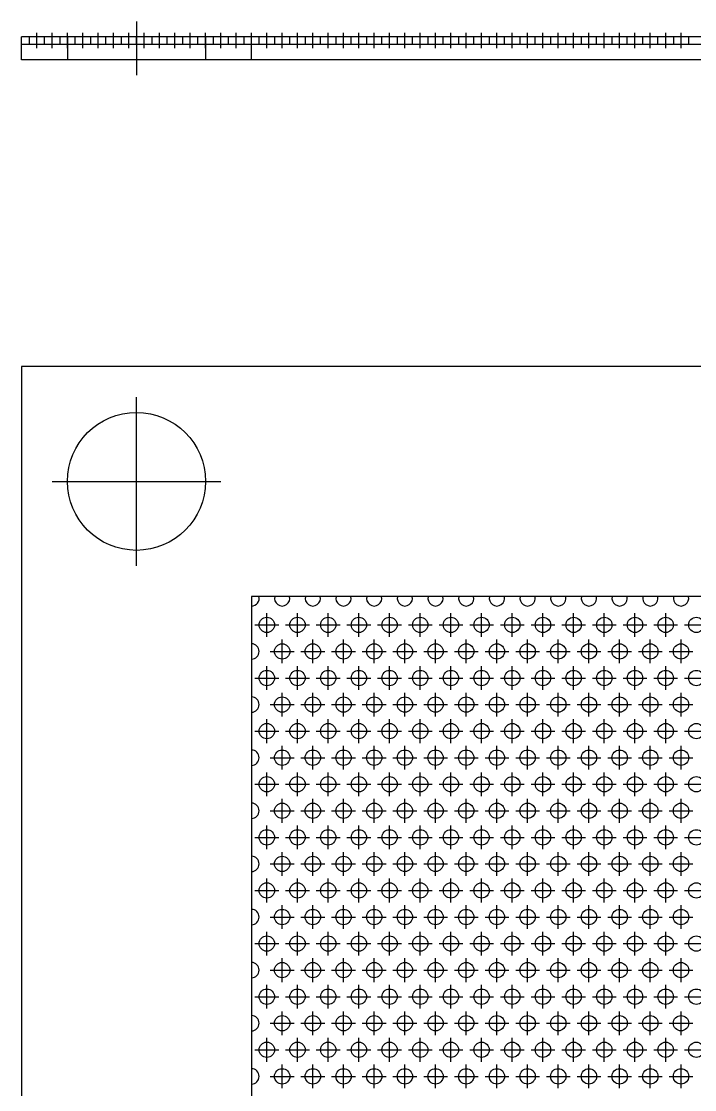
# Model space of a CAD drawing. Extents: x 0 to 172, y -8 to 133.
# Drawn here: x 0 to 43.9, y 62.8 to 132.5 of the extents above; entities that cross this region are included whole.
import ezdxf

# ---------------------------------------------------------------- set-up
doc = ezdxf.new("R2010")
doc.units = 0
doc.header["$LTSCALE"] = 0.5
doc.linetypes.add('CENTER', pattern=[50.8, 31.75, -6.35, 6.35, -6.35])
doc.linetypes.add('DASHED', pattern=[19.05, 12.7, -6.35])
for name, color, linetype in [('MSM_CENTER', 1, 'CENTER'), ('MSM_CONTINUOUS', 7, 'CONTINUOUS'), ('MSM_DASHED', 4, 'DASHED')]:
    doc.layers.add(name, color=color, linetype=linetype)

msp = doc.modelspace()

# ---------------------------------------------------------------- linework, layer by layer
at = {"layer": 'MSM_CENTER'}
for p, q in [((7.5, 132.5), (7.5, 129)), ((1, 130.75), (1, 131.75)), ((2, 130.75), (2, 131.75)), ((3, 130.75), (3, 131.75)), ((4, 130.75), (4, 131.75)), ((5, 130.75), (5, 131.75)), ((6, 130.75), (6, 131.75)), ((7, 130.75), (7, 131.75)), ((8, 130.75), (8, 131.75)), ((9, 130.75), (9, 131.75)), ((10, 130.75), (10, 131.75)), ((11, 130.75), (11, 131.75)), ((12, 130.75), (12, 131.75)), ((13, 130.75), (13, 131.75)), ((14, 130.75), (14, 131.75)), ((15, 130.75), (15, 131.75)), ((16, 130.75), (16, 131.75)), ((17, 130.75), (17, 131.75)), ((18, 130.75), (18, 131.75)), ((19, 130.75), (19, 131.75)), ((20, 130.75), (20, 131.75)), ((21, 130.75), (21, 131.75)), ((22, 130.75), (22, 131.75)), ((23, 130.75), (23, 131.75)), ((24, 130.75), (24, 131.75)), ((25, 130.75), (25, 131.75)), ((26, 130.75), (26, 131.75)), ((27, 130.75), (27, 131.75)), ((28, 130.75), (28, 131.75)), ((29, 130.75), (29, 131.75)), ((30, 130.75), (30, 131.75)), ((31, 130.75), (31, 131.75)), ((32, 130.75), (32, 131.75)), ((33, 130.75), (33, 131.75)), ((34, 130.75), (34, 131.75)), ((35, 130.75), (35, 131.75)), ((36, 130.75), (36, 131.75)), ((37, 130.75), (37, 131.75)), ((38, 130.75), (38, 131.75)), ((39, 130.75), (39, 131.75)), ((40, 130.75), (40, 131.75)), ((41, 130.75), (41, 131.75)), ((42, 130.75), (42, 131.75)), ((43, 130.75), (43, 131.75)), ((7.5, 97), (7.5, 108)), ((2, 102.5), (13, 102.5)), ((16, 92.363), (16, 93.913)), ((18, 92.363), (18, 93.913)), ((20, 92.363), (20, 93.913)), ((22, 92.363), (22, 93.913)), ((24, 92.363), (24, 93.913)), ((26, 92.363), (26, 93.913)), ((28, 92.363), (28, 93.913)), ((30, 92.363), (30, 93.913)), ((32, 92.363), (32, 93.913)), ((34, 92.363), (34, 93.913)), ((36, 92.363), (36, 93.913)), ((38, 92.363), (38, 93.913)), ((40, 92.363), (40, 93.913)), ((42, 92.363), (42, 93.913)), ((15.225, 93.138), (16.775, 93.138)), ((17.225, 93.138), (18.775, 93.138)), ((19.225, 93.138), (20.775, 93.138)), ((21.225, 93.138), (22.775, 93.138)), ((23.225, 93.138), (24.775, 93.138)), ((25.225, 93.138), (26.775, 93.138)), ((27.225, 93.138), (28.775, 93.138)), ((29.225, 93.138), (30.775, 93.138)), ((31.225, 93.138), (32.775, 93.138)), ((33.225, 93.138), (34.775, 93.138)), ((35.225, 93.138), (36.775, 93.138)), ((37.225, 93.138), (38.775, 93.138)), ((39.225, 93.138), (40.775, 93.138)), ((41.225, 93.138), (42.775, 93.138)), ((43.225, 93.138), (44.775, 93.138)), ((17, 90.631), (17, 92.181)), ((19, 90.631), (19, 92.181)), ((21, 90.631), (21, 92.181)), ((23, 90.631), (23, 92.181)), ((25, 90.631), (25, 92.181)), ((27, 90.631), (27, 92.181)), ((29, 90.631), (29, 92.181)), ((31, 90.631), (31, 92.181)), ((33, 90.631), (33, 92.181)), ((35, 90.631), (35, 92.181)), ((37, 90.631), (37, 92.181)), ((39, 90.631), (39, 92.181)), ((41, 90.631), (41, 92.181)), ((43, 90.631), (43, 92.181)), ((16.225, 91.406), (17.775, 91.406)), ((18.225, 91.406), (19.775, 91.406)), ((20.225, 91.406), (21.775, 91.406)), ((22.225, 91.406), (23.775, 91.406)), ((24.225, 91.406), (25.775, 91.406)), ((26.225, 91.406), (27.775, 91.406)), ((28.225, 91.406), (29.775, 91.406)), ((30.225, 91.406), (31.775, 91.406)), ((32.225, 91.406), (33.775, 91.406)), ((34.225, 91.406), (35.775, 91.406)), ((36.225, 91.406), (37.775, 91.406)), ((38.225, 91.406), (39.775, 91.406)), ((40.225, 91.406), (41.775, 91.406)), ((42.225, 91.406), (43.775, 91.406)), ((16, 88.899), (16, 90.449)), ((18, 88.899), (18, 90.449)), ((20, 88.899), (20, 90.449)), ((22, 88.899), (22, 90.449)), ((24, 88.899), (24, 90.449)), ((26, 88.899), (26, 90.449)), ((28, 88.899), (28, 90.449)), ((30, 88.899), (30, 90.449)), ((32, 88.899), (32, 90.449)), ((34, 88.899), (34, 90.449)), ((36, 88.899), (36, 90.449)), ((38, 88.899), (38, 90.449)), ((40, 88.899), (40, 90.449)), ((42, 88.899), (42, 90.449)), ((15.225, 89.674), (16.775, 89.674)), ((17.225, 89.674), (18.775, 89.674)), ((19.225, 89.674), (20.775, 89.674)), ((21.225, 89.674), (22.775, 89.674)), ((23.225, 89.674), (24.775, 89.674)), ((25.225, 89.674), (26.775, 89.674)), ((27.225, 89.674), (28.775, 89.674)), ((29.225, 89.674), (30.775, 89.674)), ((31.225, 89.674), (32.775, 89.674)), ((33.225, 89.674), (34.775, 89.674)), ((35.225, 89.674), (36.775, 89.674)), ((37.225, 89.674), (38.775, 89.674)), ((39.225, 89.674), (40.775, 89.674)), ((41.225, 89.674), (42.775, 89.674)), ((43.225, 89.674), (44.775, 89.674)), ((17, 87.167), (17, 88.717)), ((19, 87.167), (19, 88.717)), ((21, 87.167), (21, 88.717)), ((23, 87.167), (23, 88.717)), ((25, 87.167), (25, 88.717)), ((27, 87.167), (27, 88.717)), ((29, 87.167), (29, 88.717)), ((31, 87.167), (31, 88.717)), ((33, 87.167), (33, 88.717)), ((35, 87.167), (35, 88.717)), ((37, 87.167), (37, 88.717)), ((39, 87.167), (39, 88.717)), ((41, 87.167), (41, 88.717)), ((43, 87.167), (43, 88.717)), ((16.225, 87.942), (17.775, 87.942)), ((18.225, 87.942), (19.775, 87.942)), ((20.225, 87.942), (21.775, 87.942)), ((22.225, 87.942), (23.775, 87.942)), ((24.225, 87.942), (25.775, 87.942)), ((26.225, 87.942), (27.775, 87.942)), ((28.225, 87.942), (29.775, 87.942)), ((30.225, 87.942), (31.775, 87.942)), ((32.225, 87.942), (33.775, 87.942)), ((34.225, 87.942), (35.775, 87.942)), ((36.225, 87.942), (37.775, 87.942)), ((38.225, 87.942), (39.775, 87.942)), ((40.225, 87.942), (41.775, 87.942)), ((42.225, 87.942), (43.775, 87.942)), ((16, 85.435), (16, 86.985)), ((18, 85.435), (18, 86.985)), ((20, 85.435), (20, 86.985)), ((22, 85.435), (22, 86.985)), ((24, 85.435), (24, 86.985)), ((26, 85.435), (26, 86.985)), ((28, 85.435), (28, 86.985)), ((30, 85.435), (30, 86.985)), ((32, 85.435), (32, 86.985)), ((34, 85.435), (34, 86.985)), ((36, 85.435), (36, 86.985)), ((38, 85.435), (38, 86.985)), ((40, 85.435), (40, 86.985)), ((42, 85.435), (42, 86.985)), ((15.225, 86.21), (16.775, 86.21)), ((17.225, 86.21), (18.775, 86.21)), ((19.225, 86.21), (20.775, 86.21)), ((21.225, 86.21), (22.775, 86.21)), ((23.225, 86.21), (24.775, 86.21)), ((25.225, 86.21), (26.775, 86.21)), ((27.225, 86.21), (28.775, 86.21)), ((29.225, 86.21), (30.775, 86.21)), ((31.225, 86.21), (32.775, 86.21)), ((33.225, 86.21), (34.775, 86.21)), ((35.225, 86.21), (36.775, 86.21)), ((37.225, 86.21), (38.775, 86.21)), ((39.225, 86.21), (40.775, 86.21)), ((41.225, 86.21), (42.775, 86.21)), ((43.225, 86.21), (44.775, 86.21)), ((17, 83.703), (17, 85.253)), ((19, 83.703), (19, 85.253)), ((21, 83.703), (21, 85.253)), ((23, 83.703), (23, 85.253)), ((25, 83.703), (25, 85.253)), ((27, 83.703), (27, 85.253)), ((29, 83.703), (29, 85.253)), ((31, 83.703), (31, 85.253)), ((33, 83.703), (33, 85.253)), ((35, 83.703), (35, 85.253)), ((37, 83.703), (37, 85.253)), ((39, 83.703), (39, 85.253)), ((41, 83.703), (41, 85.253)), ((43, 83.703), (43, 85.253)), ((16.225, 84.478), (17.775, 84.478)), ((18.225, 84.478), (19.775, 84.478)), ((20.225, 84.478), (21.775, 84.478)), ((22.225, 84.478), (23.775, 84.478)), ((24.225, 84.478), (25.775, 84.478)), ((26.225, 84.478), (27.775, 84.478)), ((28.225, 84.478), (29.775, 84.478)), ((30.225, 84.478), (31.775, 84.478)), ((32.225, 84.478), (33.775, 84.478)), ((34.225, 84.478), (35.775, 84.478)), ((36.225, 84.478), (37.775, 84.478)), ((38.225, 84.478), (39.775, 84.478)), ((40.225, 84.478), (41.775, 84.478)), ((42.225, 84.478), (43.775, 84.478)), ((16, 81.971), (16, 83.521)), ((18, 81.971), (18, 83.521)), ((20, 81.971), (20, 83.521)), ((22, 81.971), (22, 83.521)), ((24, 81.971), (24, 83.521)), ((26, 81.971), (26, 83.521)), ((28, 81.971), (28, 83.521)), ((30, 81.971), (30, 83.521)), ((32, 81.971), (32, 83.521)), ((34, 81.971), (34, 83.521)), ((36, 81.971), (36, 83.521)), ((38, 81.971), (38, 83.521)), ((40, 81.971), (40, 83.521)), ((42, 81.971), (42, 83.521)), ((15.225, 82.746), (16.775, 82.746)), ((17.225, 82.746), (18.775, 82.746)), ((19.225, 82.746), (20.775, 82.746)), ((21.225, 82.746), (22.775, 82.746)), ((23.225, 82.746), (24.775, 82.746)), ((25.225, 82.746), (26.775, 82.746)), ((27.225, 82.746), (28.775, 82.746)), ((29.225, 82.746), (30.775, 82.746)), ((31.225, 82.746), (32.775, 82.746)), ((33.225, 82.746), (34.775, 82.746)), ((35.225, 82.746), (36.775, 82.746)), ((37.225, 82.746), (38.775, 82.746)), ((39.225, 82.746), (40.775, 82.746)), ((41.225, 82.746), (42.775, 82.746)), ((43.225, 82.746), (44.775, 82.746)), ((17, 80.239), (17, 81.789)), ((19, 80.239), (19, 81.789)), ((21, 80.239), (21, 81.789)), ((23, 80.239), (23, 81.789)), ((25, 80.239), (25, 81.789)), ((27, 80.239), (27, 81.789)), ((29, 80.239), (29, 81.789)), ((31, 80.239), (31, 81.789)), ((33, 80.239), (33, 81.789)), ((35, 80.239), (35, 81.789)), ((37, 80.239), (37, 81.789)), ((39, 80.239), (39, 81.789)), ((41, 80.239), (41, 81.789)), ((43, 80.239), (43, 81.789)), ((16.225, 81.014), (17.775, 81.014)), ((18.225, 81.014), (19.775, 81.014)), ((20.225, 81.014), (21.775, 81.014)), ((22.225, 81.014), (23.775, 81.014)), ((24.225, 81.014), (25.775, 81.014)), ((26.225, 81.014), (27.775, 81.014)), ((28.225, 81.014), (29.775, 81.014)), ((30.225, 81.014), (31.775, 81.014)), ((32.225, 81.014), (33.775, 81.014)), ((34.225, 81.014), (35.775, 81.014)), ((36.225, 81.014), (37.775, 81.014)), ((38.225, 81.014), (39.775, 81.014)), ((40.225, 81.014), (41.775, 81.014)), ((42.225, 81.014), (43.775, 81.014)), ((16, 78.507), (16, 80.057)), ((18, 78.507), (18, 80.057)), ((20, 78.507), (20, 80.057)), ((22, 78.507), (22, 80.057)), ((24, 78.507), (24, 80.057)), ((26, 78.507), (26, 80.057)), ((28, 78.507), (28, 80.057)), ((30, 78.507), (30, 80.057)), ((32, 78.507), (32, 80.057)), ((34, 78.507), (34, 80.057)), ((36, 78.507), (36, 80.057)), ((38, 78.507), (38, 80.057)), ((40, 78.507), (40, 80.057)), ((42, 78.507), (42, 80.057)), ((15.225, 79.282), (16.775, 79.282)), ((17.225, 79.282), (18.775, 79.282)), ((19.225, 79.282), (20.775, 79.282)), ((21.225, 79.282), (22.775, 79.282)), ((23.225, 79.282), (24.775, 79.282)), ((25.225, 79.282), (26.775, 79.282)), ((27.225, 79.282), (28.775, 79.282)), ((29.225, 79.282), (30.775, 79.282)), ((31.225, 79.282), (32.775, 79.282)), ((33.225, 79.282), (34.775, 79.282)), ((35.225, 79.282), (36.775, 79.282)), ((37.225, 79.282), (38.775, 79.282)), ((39.225, 79.282), (40.775, 79.282)), ((41.225, 79.282), (42.775, 79.282)), ((43.225, 79.282), (44.775, 79.282)), ((17, 76.775), (17, 78.325)), ((19, 76.775), (19, 78.325)), ((21, 76.775), (21, 78.325)), ((23, 76.775), (23, 78.325)), ((25, 76.775), (25, 78.325)), ((27, 76.775), (27, 78.325)), ((29, 76.775), (29, 78.325)), ((31, 76.775), (31, 78.325)), ((33, 76.775), (33, 78.325)), ((35, 76.775), (35, 78.325)), ((37, 76.775), (37, 78.325)), ((39, 76.775), (39, 78.325)), ((41, 76.775), (41, 78.325)), ((43, 76.775), (43, 78.325)), ((16.225, 77.55), (17.775, 77.55)), ((18.225, 77.55), (19.775, 77.55)), ((20.225, 77.55), (21.775, 77.55)), ((22.225, 77.55), (23.775, 77.55)), ((24.225, 77.55), (25.775, 77.55)), ((26.225, 77.55), (27.775, 77.55)), ((28.225, 77.55), (29.775, 77.55)), ((30.225, 77.55), (31.775, 77.55)), ((32.225, 77.55), (33.775, 77.55)), ((34.225, 77.55), (35.775, 77.55)), ((36.225, 77.55), (37.775, 77.55)), ((38.225, 77.55), (39.775, 77.55)), ((40.225, 77.55), (41.775, 77.55)), ((42.225, 77.55), (43.775, 77.55)), ((16, 75.043), (16, 76.593)), ((18, 75.043), (18, 76.593)), ((20, 75.043), (20, 76.593)), ((22, 75.043), (22, 76.593)), ((24, 75.043), (24, 76.593)), ((26, 75.043), (26, 76.593)), ((28, 75.043), (28, 76.593)), ((30, 75.043), (30, 76.593)), ((32, 75.043), (32, 76.593)), ((34, 75.043), (34, 76.593)), ((36, 75.043), (36, 76.593)), ((38, 75.043), (38, 76.593)), ((40, 75.043), (40, 76.593)), ((42, 75.043), (42, 76.593)), ((15.225, 75.818), (16.775, 75.818)), ((17.225, 75.818), (18.775, 75.818)), ((19.225, 75.818), (20.775, 75.818)), ((21.225, 75.818), (22.775, 75.818)), ((23.225, 75.818), (24.775, 75.818)), ((25.225, 75.818), (26.775, 75.818)), ((27.225, 75.818), (28.775, 75.818)), ((29.225, 75.818), (30.775, 75.818)), ((31.225, 75.818), (32.775, 75.818)), ((33.225, 75.818), (34.775, 75.818)), ((35.225, 75.818), (36.775, 75.818)), ((37.225, 75.818), (38.775, 75.818)), ((39.225, 75.818), (40.775, 75.818)), ((41.225, 75.818), (42.775, 75.818)), ((43.225, 75.818), (44.775, 75.818)), ((17, 73.311), (17, 74.861)), ((19, 73.311), (19, 74.861)), ((21, 73.311), (21, 74.861)), ((23, 73.311), (23, 74.861)), ((25, 73.311), (25, 74.861)), ((27, 73.311), (27, 74.861)), ((29, 73.311), (29, 74.861)), ((31, 73.311), (31, 74.861)), ((33, 73.311), (33, 74.861)), ((35, 73.311), (35, 74.861)), ((37, 73.311), (37, 74.861)), ((39, 73.311), (39, 74.861)), ((41, 73.311), (41, 74.861)), ((43, 73.311), (43, 74.861)), ((16.225, 74.086), (17.775, 74.086)), ((18.225, 74.086), (19.775, 74.086)), ((20.225, 74.086), (21.775, 74.086)), ((22.225, 74.086), (23.775, 74.086)), ((24.225, 74.086), (25.775, 74.086)), ((26.225, 74.086), (27.775, 74.086)), ((28.225, 74.086), (29.775, 74.086)), ((30.225, 74.086), (31.775, 74.086)), ((32.225, 74.086), (33.775, 74.086)), ((34.225, 74.086), (35.775, 74.086)), ((36.225, 74.086), (37.775, 74.086)), ((38.225, 74.086), (39.775, 74.086)), ((40.225, 74.086), (41.775, 74.086)), ((42.225, 74.086), (43.775, 74.086)), ((16, 71.579), (16, 73.129)), ((18, 71.579), (18, 73.129)), ((20, 71.579), (20, 73.129)), ((22, 71.579), (22, 73.129)), ((24, 71.579), (24, 73.129)), ((26, 71.579), (26, 73.129)), ((28, 71.579), (28, 73.129)), ((30, 71.579), (30, 73.129)), ((32, 71.579), (32, 73.129)), ((34, 71.579), (34, 73.129)), ((36, 71.579), (36, 73.129)), ((38, 71.579), (38, 73.129)), ((40, 71.579), (40, 73.129)), ((42, 71.579), (42, 73.129)), ((15.225, 72.354), (16.775, 72.354)), ((17.225, 72.354), (18.775, 72.354)), ((19.225, 72.354), (20.775, 72.354)), ((21.225, 72.354), (22.775, 72.354)), ((23.225, 72.354), (24.775, 72.354)), ((25.225, 72.354), (26.775, 72.354)), ((27.225, 72.354), (28.775, 72.354)), ((29.225, 72.354), (30.775, 72.354)), ((31.225, 72.354), (32.775, 72.354)), ((33.225, 72.354), (34.775, 72.354)), ((35.225, 72.354), (36.775, 72.354)), ((37.225, 72.354), (38.775, 72.354)), ((39.225, 72.354), (40.775, 72.354)), ((41.225, 72.354), (42.775, 72.354)), ((43.225, 72.354), (44.775, 72.354)), ((17, 69.847), (17, 71.397)), ((19, 69.847), (19, 71.397)), ((21, 69.847), (21, 71.397)), ((23, 69.847), (23, 71.397)), ((25, 69.847), (25, 71.397)), ((27, 69.847), (27, 71.397)), ((29, 69.847), (29, 71.397)), ((31, 69.847), (31, 71.397)), ((33, 69.847), (33, 71.397)), ((35, 69.847), (35, 71.397)), ((37, 69.847), (37, 71.397)), ((39, 69.847), (39, 71.397)), ((41, 69.847), (41, 71.397)), ((43, 69.847), (43, 71.397)), ((16.225, 70.622), (17.775, 70.622)), ((18.225, 70.622), (19.775, 70.622)), ((20.225, 70.622), (21.775, 70.622)), ((22.225, 70.622), (23.775, 70.622)), ((24.225, 70.622), (25.775, 70.622)), ((26.225, 70.622), (27.775, 70.622)), ((28.225, 70.622), (29.775, 70.622)), ((30.225, 70.622), (31.775, 70.622)), ((32.225, 70.622), (33.775, 70.622)), ((34.225, 70.622), (35.775, 70.622)), ((36.225, 70.622), (37.775, 70.622)), ((38.225, 70.622), (39.775, 70.622)), ((40.225, 70.622), (41.775, 70.622)), ((42.225, 70.622), (43.775, 70.622)), ((16, 68.115), (16, 69.665)), ((18, 68.115), (18, 69.665)), ((20, 68.115), (20, 69.665)), ((22, 68.115), (22, 69.665)), ((24, 68.115), (24, 69.665)), ((26, 68.115), (26, 69.665)), ((28, 68.115), (28, 69.665)), ((30, 68.115), (30, 69.665)), ((32, 68.115), (32, 69.665)), ((34, 68.115), (34, 69.665)), ((36, 68.115), (36, 69.665)), ((38, 68.115), (38, 69.665)), ((40, 68.115), (40, 69.665)), ((42, 68.115), (42, 69.665)), ((15.225, 68.89), (16.775, 68.89)), ((17.225, 68.89), (18.775, 68.89)), ((19.225, 68.89), (20.775, 68.89)), ((21.225, 68.89), (22.775, 68.89)), ((23.225, 68.89), (24.775, 68.89)), ((25.225, 68.89), (26.775, 68.89)), ((27.225, 68.89), (28.775, 68.89)), ((29.225, 68.89), (30.775, 68.89)), ((31.225, 68.89), (32.775, 68.89)), ((33.225, 68.89), (34.775, 68.89)), ((35.225, 68.89), (36.775, 68.89)), ((37.225, 68.89), (38.775, 68.89)), ((39.225, 68.89), (40.775, 68.89)), ((41.225, 68.89), (42.775, 68.89)), ((43.225, 68.89), (44.775, 68.89)), ((17, 66.383), (17, 67.933)), ((19, 66.383), (19, 67.933)), ((21, 66.383), (21, 67.933)), ((23, 66.383), (23, 67.933)), ((25, 66.383), (25, 67.933)), ((27, 66.383), (27, 67.933)), ((29, 66.383), (29, 67.933)), ((31, 66.383), (31, 67.933)), ((33, 66.383), (33, 67.933)), ((35, 66.383), (35, 67.933)), ((37, 66.383), (37, 67.933)), ((39, 66.383), (39, 67.933)), ((41, 66.383), (41, 67.933)), ((43, 66.383), (43, 67.933)), ((16.225, 67.158), (17.775, 67.158)), ((18.225, 67.158), (19.775, 67.158)), ((20.225, 67.158), (21.775, 67.158)), ((22.225, 67.158), (23.775, 67.158)), ((24.225, 67.158), (25.775, 67.158)), ((26.225, 67.158), (27.775, 67.158)), ((28.225, 67.158), (29.775, 67.158)), ((30.225, 67.158), (31.775, 67.158)), ((32.225, 67.158), (33.775, 67.158)), ((34.225, 67.158), (35.775, 67.158)), ((36.225, 67.158), (37.775, 67.158)), ((38.225, 67.158), (39.775, 67.158)), ((40.225, 67.158), (41.775, 67.158)), ((42.225, 67.158), (43.775, 67.158)), ((16, 64.651), (16, 66.201)), ((18, 64.651), (18, 66.201)), ((20, 64.651), (20, 66.201)), ((22, 64.651), (22, 66.201)), ((24, 64.651), (24, 66.201)), ((26, 64.651), (26, 66.201)), ((28, 64.651), (28, 66.201)), ((30, 64.651), (30, 66.201)), ((32, 64.651), (32, 66.201)), ((34, 64.651), (34, 66.201)), ((36, 64.651), (36, 66.201)), ((38, 64.651), (38, 66.201)), ((40, 64.651), (40, 66.201)), ((42, 64.651), (42, 66.201)), ((15.225, 65.426), (16.775, 65.426)), ((17.225, 65.426), (18.775, 65.426)), ((19.225, 65.426), (20.775, 65.426)), ((21.225, 65.426), (22.775, 65.426)), ((23.225, 65.426), (24.775, 65.426)), ((25.225, 65.426), (26.775, 65.426)), ((27.225, 65.426), (28.775, 65.426)), ((29.225, 65.426), (30.775, 65.426)), ((31.225, 65.426), (32.775, 65.426)), ((33.225, 65.426), (34.775, 65.426)), ((35.225, 65.426), (36.775, 65.426)), ((37.225, 65.426), (38.775, 65.426)), ((39.225, 65.426), (40.775, 65.426)), ((41.225, 65.426), (42.775, 65.426)), ((43.225, 65.426), (44.775, 65.426)), ((17, 62.919), (17, 64.469)), ((19, 62.919), (19, 64.469)), ((21, 62.919), (21, 64.469)), ((23, 62.919), (23, 64.469)), ((25, 62.919), (25, 64.469)), ((27, 62.919), (27, 64.469)), ((29, 62.919), (29, 64.469)), ((31, 62.919), (31, 64.469)), ((33, 62.919), (33, 64.469)), ((35, 62.919), (35, 64.469)), ((37, 62.919), (37, 64.469)), ((39, 62.919), (39, 64.469)), ((41, 62.919), (41, 64.469)), ((43, 62.919), (43, 64.469)), ((16.225, 63.694), (17.775, 63.694)), ((18.225, 63.694), (19.775, 63.694)), ((20.225, 63.694), (21.775, 63.694)), ((22.225, 63.694), (23.775, 63.694)), ((24.225, 63.694), (25.775, 63.694)), ((26.225, 63.694), (27.775, 63.694)), ((28.225, 63.694), (29.775, 63.694)), ((30.225, 63.694), (31.775, 63.694)), ((32.225, 63.694), (33.775, 63.694)), ((34.225, 63.694), (35.775, 63.694)), ((36.225, 63.694), (37.775, 63.694)), ((38.225, 63.694), (39.775, 63.694)), ((40.225, 63.694), (41.775, 63.694)), ((42.225, 63.694), (43.775, 63.694))]:
    msp.add_line(p, q, dxfattribs=at)
at = {"layer": 'MSM_CONTINUOUS'}
for p, q in [((150, 131.5), (0, 131.5)), ((0, 130), (0, 131.5)), ((150, 131), (0, 131)), ((150, 130), (0, 130)), ((0, 110), (0, 10)), ((150, 110), (0, 110)), ((135, 95), (15, 95)), ((15, 95), (15, 25))]:
    msp.add_line(p, q, dxfattribs=at)
for centre, radius in [((7.5, 102.5), 4.5), ((16, 93.138), 0.5), ((18, 93.138), 0.5), ((20, 93.138), 0.5), ((22, 93.138), 0.5), ((24, 93.138), 0.5), ((26, 93.138), 0.5), ((28, 93.138), 0.5), ((30, 93.138), 0.5), ((32, 93.138), 0.5), ((34, 93.138), 0.5), ((36, 93.138), 0.5), ((38, 93.138), 0.5), ((40, 93.138), 0.5), ((42, 93.138), 0.5), ((44, 93.138), 0.5), ((17, 91.406), 0.5), ((19, 91.406), 0.5), ((21, 91.406), 0.5), ((23, 91.406), 0.5), ((25, 91.406), 0.5), ((27, 91.406), 0.5), ((29, 91.406), 0.5), ((31, 91.406), 0.5), ((33, 91.406), 0.5), ((35, 91.406), 0.5), ((37, 91.406), 0.5), ((39, 91.406), 0.5), ((41, 91.406), 0.5), ((43, 91.406), 0.5), ((16, 89.674), 0.5), ((18, 89.674), 0.5), ((20, 89.674), 0.5), ((22, 89.674), 0.5), ((24, 89.674), 0.5), ((26, 89.674), 0.5), ((28, 89.674), 0.5), ((30, 89.674), 0.5), ((32, 89.674), 0.5), ((34, 89.674), 0.5), ((36, 89.674), 0.5), ((38, 89.674), 0.5), ((40, 89.674), 0.5), ((42, 89.674), 0.5), ((44, 89.674), 0.5), ((17, 87.942), 0.5), ((19, 87.942), 0.5), ((21, 87.942), 0.5), ((23, 87.942), 0.5), ((25, 87.942), 0.5), ((27, 87.942), 0.5), ((29, 87.942), 0.5), ((31, 87.942), 0.5), ((33, 87.942), 0.5), ((35, 87.942), 0.5), ((37, 87.942), 0.5), ((39, 87.942), 0.5), ((41, 87.942), 0.5), ((43, 87.942), 0.5), ((16, 86.21), 0.5), ((18, 86.21), 0.5), ((20, 86.21), 0.5), ((22, 86.21), 0.5), ((24, 86.21), 0.5), ((26, 86.21), 0.5), ((28, 86.21), 0.5), ((30, 86.21), 0.5), ((32, 86.21), 0.5), ((34, 86.21), 0.5), ((36, 86.21), 0.5), ((38, 86.21), 0.5), ((40, 86.21), 0.5), ((42, 86.21), 0.5), ((44, 86.21), 0.5), ((17, 84.478), 0.5), ((19, 84.478), 0.5), ((21, 84.478), 0.5), ((23, 84.478), 0.5), ((25, 84.478), 0.5), ((27, 84.478), 0.5), ((29, 84.478), 0.5), ((31, 84.478), 0.5), ((33, 84.478), 0.5), ((35, 84.478), 0.5), ((37, 84.478), 0.5), ((39, 84.478), 0.5), ((41, 84.478), 0.5), ((43, 84.478), 0.5), ((16, 82.746), 0.5), ((18, 82.746), 0.5), ((20, 82.746), 0.5), ((22, 82.746), 0.5), ((24, 82.746), 0.5), ((26, 82.746), 0.5), ((28, 82.746), 0.5), ((30, 82.746), 0.5), ((32, 82.746), 0.5), ((34, 82.746), 0.5), ((36, 82.746), 0.5), ((38, 82.746), 0.5), ((40, 82.746), 0.5), ((42, 82.746), 0.5), ((44, 82.746), 0.5), ((17, 81.014), 0.5), ((19, 81.014), 0.5), ((21, 81.014), 0.5), ((23, 81.014), 0.5), ((25, 81.014), 0.5), ((27, 81.014), 0.5), ((29, 81.014), 0.5), ((31, 81.014), 0.5), ((33, 81.014), 0.5), ((35, 81.014), 0.5), ((37, 81.014), 0.5), ((39, 81.014), 0.5), ((41, 81.014), 0.5), ((43, 81.014), 0.5), ((16, 79.282), 0.5), ((18, 79.282), 0.5), ((20, 79.282), 0.5), ((22, 79.282), 0.5), ((24, 79.282), 0.5), ((26, 79.282), 0.5), ((28, 79.282), 0.5), ((30, 79.282), 0.5), ((32, 79.282), 0.5), ((34, 79.282), 0.5), ((36, 79.282), 0.5), ((38, 79.282), 0.5), ((40, 79.282), 0.5), ((42, 79.282), 0.5), ((44, 79.282), 0.5), ((17, 77.55), 0.5), ((19, 77.55), 0.5), ((21, 77.55), 0.5), ((23, 77.55), 0.5), ((25, 77.55), 0.5), ((27, 77.55), 0.5), ((29, 77.55), 0.5), ((31, 77.55), 0.5), ((33, 77.55), 0.5), ((35, 77.55), 0.5), ((37, 77.55), 0.5), ((39, 77.55), 0.5), ((41, 77.55), 0.5), ((43, 77.55), 0.5), ((16, 75.818), 0.5), ((18, 75.818), 0.5), ((20, 75.818), 0.5), ((22, 75.818), 0.5), ((24, 75.818), 0.5), ((26, 75.818), 0.5), ((28, 75.818), 0.5), ((30, 75.818), 0.5), ((32, 75.818), 0.5), ((34, 75.818), 0.5), ((36, 75.818), 0.5), ((38, 75.818), 0.5), ((40, 75.818), 0.5), ((42, 75.818), 0.5), ((44, 75.818), 0.5), ((17, 74.086), 0.5), ((19, 74.086), 0.5), ((21, 74.086), 0.5), ((23, 74.086), 0.5), ((25, 74.086), 0.5), ((27, 74.086), 0.5), ((29, 74.086), 0.5), ((31, 74.086), 0.5), ((33, 74.086), 0.5), ((35, 74.086), 0.5), ((37, 74.086), 0.5), ((39, 74.086), 0.5), ((41, 74.086), 0.5), ((43, 74.086), 0.5), ((16, 72.354), 0.5), ((18, 72.354), 0.5), ((20, 72.354), 0.5), ((22, 72.354), 0.5), ((24, 72.354), 0.5), ((26, 72.354), 0.5), ((28, 72.354), 0.5), ((30, 72.354), 0.5), ((32, 72.354), 0.5), ((34, 72.354), 0.5), ((36, 72.354), 0.5), ((38, 72.354), 0.5), ((40, 72.354), 0.5), ((42, 72.354), 0.5), ((44, 72.354), 0.5), ((17, 70.622), 0.5), ((19, 70.622), 0.5), ((21, 70.622), 0.5), ((23, 70.622), 0.5), ((25, 70.622), 0.5), ((27, 70.622), 0.5), ((29, 70.622), 0.5), ((31, 70.622), 0.5), ((33, 70.622), 0.5), ((35, 70.622), 0.5), ((37, 70.622), 0.5), ((39, 70.622), 0.5), ((41, 70.622), 0.5), ((43, 70.622), 0.5), ((16, 68.89), 0.5), ((18, 68.89), 0.5), ((20, 68.89), 0.5), ((22, 68.89), 0.5), ((24, 68.89), 0.5), ((26, 68.89), 0.5), ((28, 68.89), 0.5), ((30, 68.89), 0.5), ((32, 68.89), 0.5), ((34, 68.89), 0.5), ((36, 68.89), 0.5), ((38, 68.89), 0.5), ((40, 68.89), 0.5), ((42, 68.89), 0.5), ((44, 68.89), 0.5), ((17, 67.158), 0.5), ((19, 67.158), 0.5), ((21, 67.158), 0.5), ((23, 67.158), 0.5), ((25, 67.158), 0.5), ((27, 67.158), 0.5), ((29, 67.158), 0.5), ((31, 67.158), 0.5), ((33, 67.158), 0.5), ((35, 67.158), 0.5), ((37, 67.158), 0.5), ((39, 67.158), 0.5), ((41, 67.158), 0.5), ((43, 67.158), 0.5), ((16, 65.426), 0.5), ((18, 65.426), 0.5), ((20, 65.426), 0.5), ((22, 65.426), 0.5), ((24, 65.426), 0.5), ((26, 65.426), 0.5), ((28, 65.426), 0.5), ((30, 65.426), 0.5), ((32, 65.426), 0.5), ((34, 65.426), 0.5), ((36, 65.426), 0.5), ((38, 65.426), 0.5), ((40, 65.426), 0.5), ((42, 65.426), 0.5), ((44, 65.426), 0.5), ((17, 63.694), 0.5), ((19, 63.694), 0.5), ((21, 63.694), 0.5), ((23, 63.694), 0.5), ((25, 63.694), 0.5), ((27, 63.694), 0.5), ((29, 63.694), 0.5), ((31, 63.694), 0.5), ((33, 63.694), 0.5), ((35, 63.694), 0.5), ((37, 63.694), 0.5), ((39, 63.694), 0.5), ((41, 63.694), 0.5), ((43, 63.694), 0.5)]:
    msp.add_circle(centre, radius, dxfattribs=at)
for centre, start, end in [((15, 94.87), 270, 15.01197), ((17, 94.87), 164.98803, 15.01197), ((19, 94.87), 164.98803, 15.01197), ((21, 94.87), 164.98803, 15.01197), ((23, 94.87), 164.98803, 15.01197), ((25, 94.87), 164.98803, 15.01197), ((27, 94.87), 164.98803, 15.01197), ((29, 94.87), 164.98803, 15.01197), ((31, 94.87), 164.98803, 15.01197), ((33, 94.87), 164.98803, 15.01197), ((35, 94.87), 164.98803, 15.01197), ((37, 94.87), 164.98803, 15.01197), ((39, 94.87), 164.98803, 15.01197), ((41, 94.87), 164.98803, 15.01197), ((43, 94.87), 164.98803, 15.01197), ((15, 91.406), 270, 90), ((15, 87.942), 270, 90), ((15, 84.478), 270, 90), ((15, 81.014), 270, 90), ((15, 77.55), 270, 90), ((15, 74.086), 270, 90), ((15, 70.622), 270, 90), ((15, 67.158), 270, 90), ((15, 63.694), 270, 90)]:
    msp.add_arc(centre, 0.5, start, end, dxfattribs=at)
at = {"layer": 'MSM_DASHED'}
for p, q in [((0.5, 131.5), (0.5, 131)), ((1.5, 131), (1.5, 131.5)), ((2.5, 131.5), (2.5, 131)), ((3, 131.5), (3, 130)), ((3.5, 131), (3.5, 131.5)), ((4.5, 131.5), (4.5, 131)), ((5.5, 131), (5.5, 131.5)), ((6.5, 131.5), (6.5, 131)), ((7.5, 131), (7.5, 131.5)), ((8.5, 131.5), (8.5, 131)), ((9.5, 131), (9.5, 131.5)), ((10.5, 131.5), (10.5, 131)), ((11.5, 131), (11.5, 131.5)), ((12, 131.5), (12, 130)), ((12.5, 131.5), (12.5, 131)), ((13.5, 131), (13.5, 131.5)), ((14.5, 131.5), (14.5, 131)), ((15, 130), (15, 131)), ((15.5, 131), (15.5, 131.5)), ((16.5, 131.5), (16.5, 131)), ((17.5, 131), (17.5, 131.5)), ((18.5, 131.5), (18.5, 131)), ((19.5, 131), (19.5, 131.5)), ((20.5, 131.5), (20.5, 131)), ((21.5, 131), (21.5, 131.5)), ((22.5, 131.5), (22.5, 131)), ((23.5, 131), (23.5, 131.5)), ((24.5, 131.5), (24.5, 131)), ((25.5, 131), (25.5, 131.5)), ((26.5, 131.5), (26.5, 131)), ((27.5, 131), (27.5, 131.5)), ((28.5, 131.5), (28.5, 131)), ((29.5, 131), (29.5, 131.5)), ((30.5, 131.5), (30.5, 131)), ((31.5, 131), (31.5, 131.5)), ((32.5, 131.5), (32.5, 131)), ((33.5, 131), (33.5, 131.5)), ((34.5, 131.5), (34.5, 131)), ((35.5, 131), (35.5, 131.5)), ((36.5, 131.5), (36.5, 131)), ((37.5, 131), (37.5, 131.5)), ((38.5, 131.5), (38.5, 131)), ((39.5, 131), (39.5, 131.5)), ((40.5, 131.5), (40.5, 131)), ((41.5, 131), (41.5, 131.5)), ((42.5, 131.5), (42.5, 131)), ((43.5, 131), (43.5, 131.5))]:
    msp.add_line(p, q, dxfattribs=at)

doc.saveas('drawing.dxf')
